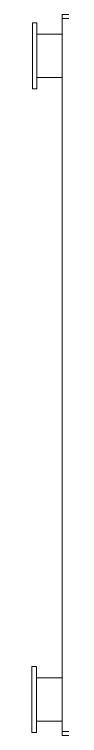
# Model space of a CAD drawing. Header units: millimetres. Extents: x -662642 to 33419, y -141169 to 23423.
# Drawn here: x -655842 to -655692, y -135295 to -131695 of the extents above; entities that cross this region are included whole.
import ezdxf

# ---------------------------------------------------------------- set-up
doc = ezdxf.new("R2010")
doc.units = ezdxf.units.MM

# ---------------------------------------------------------------- blocks, each defined once
blk = doc.blocks.new('1')
at = {"lineweight": 20}
for p, q in [((12102.6, 12708.5), (11402.6, 12708.5)), ((11402.6, 12708.5), (11402.6, 9108.5)), ((12102.6, 12688.5), (11402.6, 12688.5)), ((11402.6, 9128.5), (12102.6, 9128.5)), ((11402.6, 9108.5), (12102.6, 9108.5))]:
    blk.add_line(p, q, dxfattribs=at)
at = {"color": 7, "lineweight": 20}
for p, q in [((11254.6, 12336.5), (11254.6, 12666.5)), ((11276.6, 12666.5), (11254.6, 12666.5)), ((11276.6, 12666.5), (11276.6, 12336.5)), ((11402.6, 12609.7), (11276.6, 12609.7)), ((11402.6, 12393.4), (11276.6, 12393.4)), ((11276.6, 12336.5), (11254.6, 12336.5)), ((11252.6, 9123.5), (11252.6, 9453.5)), ((11274.6, 9453.5), (11252.6, 9453.5)), ((11274.6, 9453.5), (11274.6, 9123.5)), ((11402.6, 9396.7), (11274.6, 9396.7)), ((11402.6, 9180.4), (11274.6, 9180.4)), ((11274.6, 9123.5), (11252.6, 9123.5))]:
    blk.add_line(p, q, dxfattribs=at)

msp = doc.modelspace()

# ---------------------------------------------------------------- block references
at = {"lineweight": 5}
msp.add_blockref('1', (-667094.5, -144403.9), dxfattribs=at)

doc.saveas('drawing.dxf')
